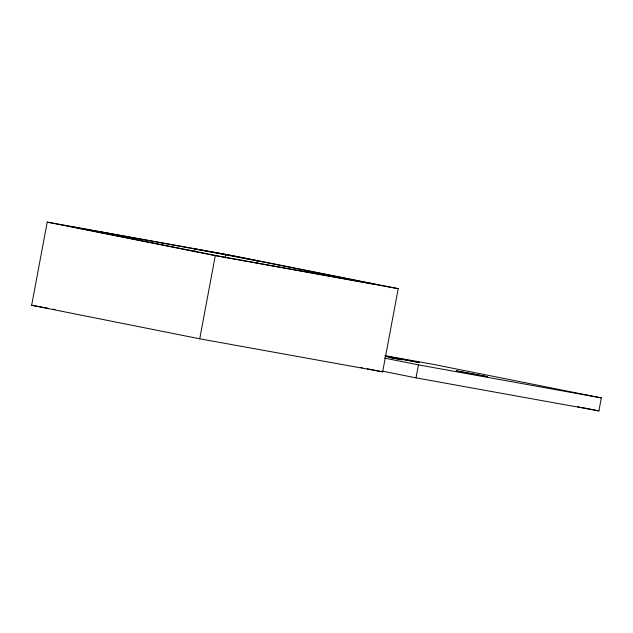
<?xml version="1.0" encoding="UTF-8"?>
<svg xmlns="http://www.w3.org/2000/svg" width="633" height="633" viewBox="0 0 633 633"><rect width="100%" height="100%" fill="white"/><g stroke="black" fill="none" stroke-linecap="round" stroke-linejoin="round"><path stroke-width="0.95" d="M31.65 305.272L47.214 222.104L230.135 255.139L398.212 288.672L382.649 371.84L199.727 338.813L31.65 305.272L48.187 308.263M194.608 251.879L195.154 248.991L257.251 260.788L256.705 263.676M199.727 338.813L215.291 255.645L47.214 222.104M225.166 257.979L225.712 255.091M385.6 355.754L433.273 364.363L601.35 397.904L598.921 410.896L416 377.861L418.429 364.869L384.619 358.12M99.555 232.311L131.094 238.008L100.536 231.907M215.291 255.645L398.212 288.672M418.429 364.869L601.35 397.904M53.053 309.141L55 309.49M384.769 355.888L419.489 362.551L386.288 356.49M395.427 358.484L402.05 359.781L388.535 357.249L395.158 358.555M577.668 406.655L579.599 407.043M581.529 407.423L598.921 410.896M382.19 371.12L416 377.861M360.43 367.409L362.361 367.797M367.195 368.762L382.649 371.84M456.385 370.875L487.252 376.667L456.385 370.875M226.685 254.688L68.997 226.21L218.733 256.096L376.429 284.565L226.685 254.688"/></g></svg>
